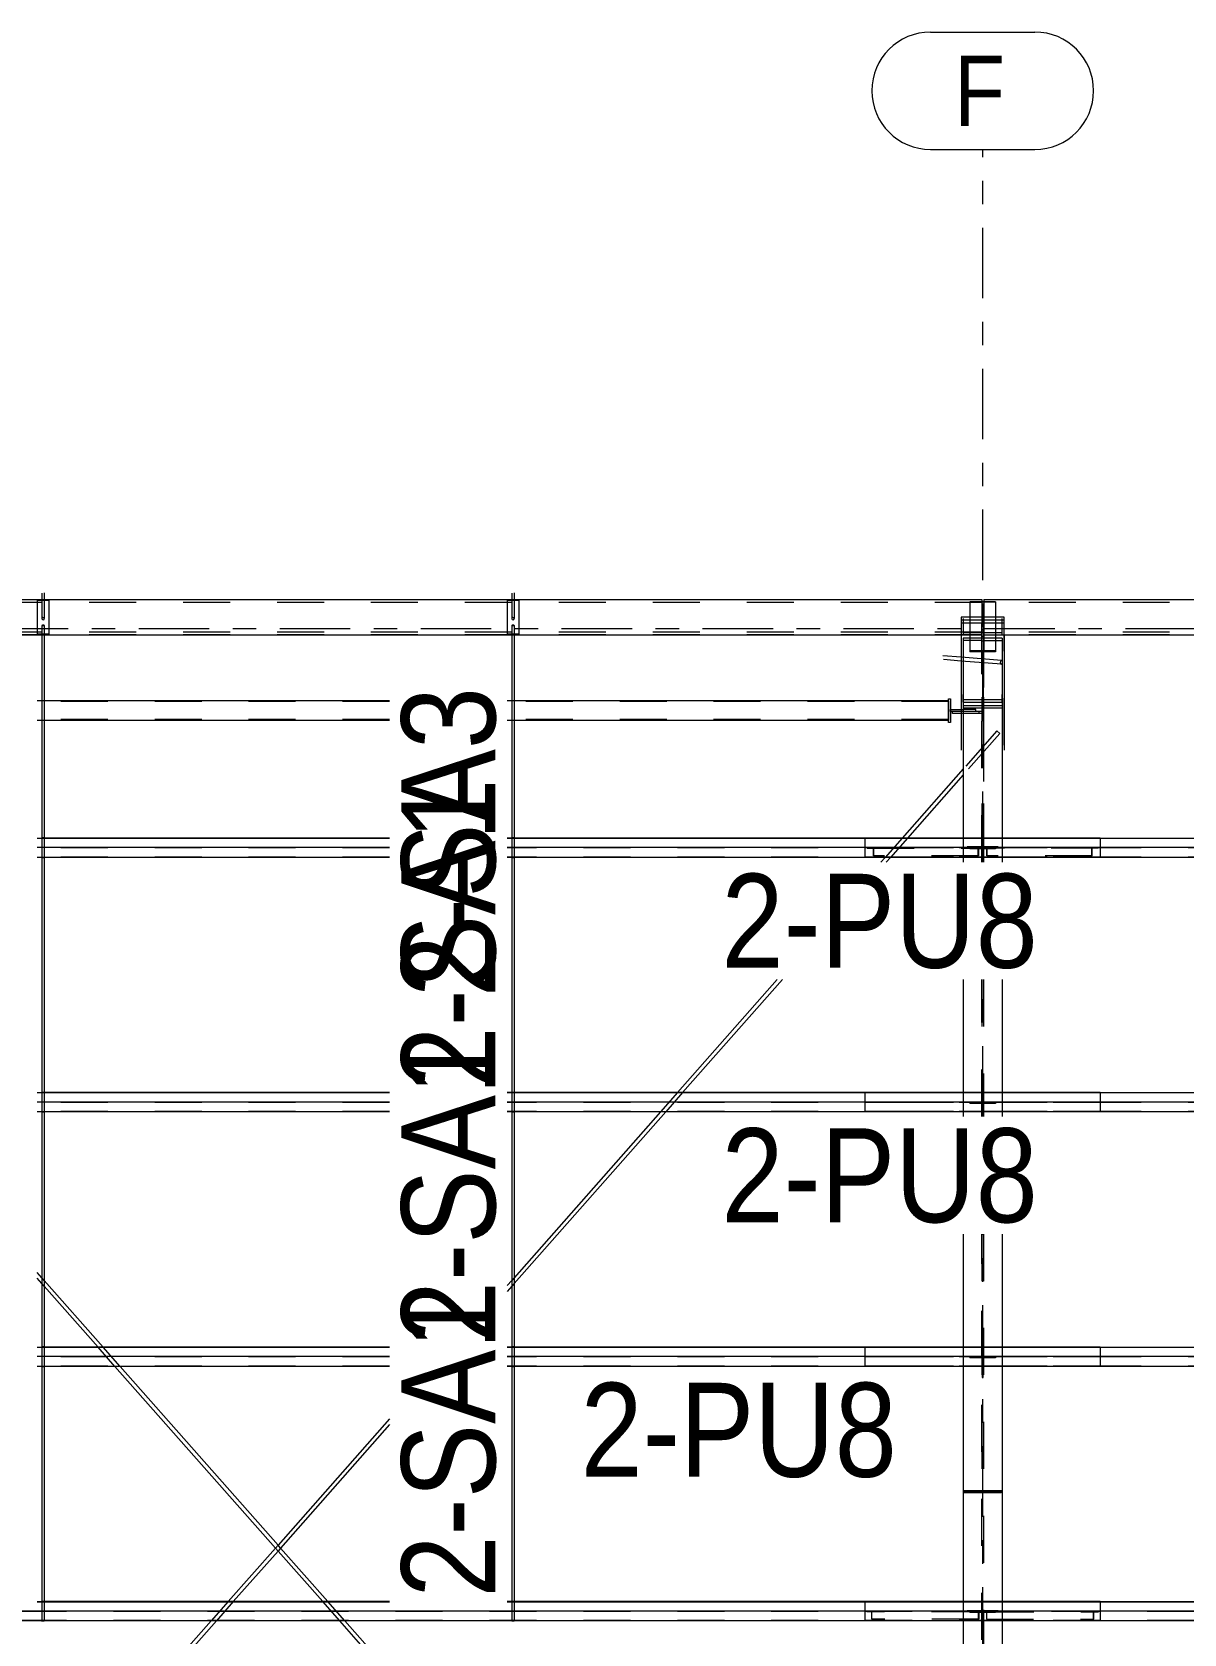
# Model space of a CAD drawing. Header units: millimetres. Extents: x -56 to 1115, y -311 to 509.
# Drawn here: x 757.4 to 806.5, y 49.1 to 117.3 of the extents above; entities that cross this region are included whole.
import ezdxf

# ---------------------------------------------------------------- set-up
doc = ezdxf.new("R2010")
doc.units = ezdxf.units.MM
for name, pattern in [('XKITLINE00', [0]), ('XKITLINE02', [4, 2, -2]), ('XKITLINE03', [6, 3, -1, 1, -1])]:
    doc.linetypes.add(name, pattern=pattern)
for name, color, linetype, lineweight in [('Part', 2, 'Continuous', 0), ('PartMark', 7, 'Continuous', 0), ('S-grid', 1, 'Continuous', 0)]:
    doc.layers.add(name, color=color, linetype=linetype, lineweight=lineweight)
doc.styles.add('ARIAL', font='ARIAL.TTF')

# ---------------------------------------------------------------- blocks, each defined once
blk = doc.blocks.new('*A212')
at = {"layer": 'S-grid', "color": 1, "linetype": 'XKITLINE03', "lineweight": 0}
blk.add_line((755.99, 91.875), (918.95, 91.875), dxfattribs=at)
blk = doc.blocks.new('*A735')
at = {"layer": 'Part', "color": 2, "linetype": 'XKITLINE00', "lineweight": 0}
for p, q in [((792.917, 82.14), (792.917, 82.958)), ((792.917, 82.958), (812.667, 82.958)), ((812.667, 82.943), (792.917, 82.943)), ((812.667, 82.557), (792.917, 82.557)), ((812.667, 82.958), (812.667, 82.958)), ((812.667, 82.943), (812.667, 82.943)), ((812.667, 82.557), (812.667, 82.557)), ((817.667, 82.958), (817.867, 82.958)), ((817.867, 82.943), (817.667, 82.943)), ((832.667, 82.557), (817.667, 82.557)), ((832.667, 82.958), (817.966, 82.958)), ((832.667, 82.943), (817.966, 82.943)), ((832.667, 82.958), (832.667, 82.958)), ((832.667, 82.943), (832.667, 82.943)), ((832.667, 82.557), (832.667, 82.557)), ((837.867, 82.958), (837.667, 82.958)), ((837.867, 82.943), (837.667, 82.943)), ((862.917, 82.557), (837.667, 82.557)), ((862.917, 82.958), (837.966, 82.958)), ((862.917, 82.943), (837.966, 82.943)), ((862.917, 82.958), (862.917, 82.14)), ((812.667, 82.14), (792.917, 82.14)), ((812.667, 82.14), (812.667, 82.14)), ((832.667, 82.14), (817.667, 82.14)), ((832.667, 82.14), (832.667, 82.14)), ((862.917, 82.14), (837.667, 82.14))]:
    blk.add_line(p, q, dxfattribs=at)
at = {"layer": 'Part', "color": 7, "linetype": 'XKITLINE02', "lineweight": 0}
for p, q in [((812.667, 82.542), (792.917, 82.542)), ((812.667, 82.542), (812.667, 82.542)), ((832.667, 82.542), (817.667, 82.542)), ((817.966, 82.958), (817.867, 82.958)), ((817.966, 82.943), (817.867, 82.943)), ((832.667, 82.542), (832.667, 82.542)), ((862.917, 82.542), (837.667, 82.542)), ((837.966, 82.958), (837.867, 82.958)), ((837.966, 82.943), (837.867, 82.943)), ((812.667, 82.155), (792.917, 82.155)), ((812.667, 82.155), (812.667, 82.155)), ((832.667, 82.155), (817.667, 82.155)), ((832.667, 82.155), (832.667, 82.155)), ((862.917, 82.155), (837.667, 82.155))]:
    blk.add_line(p, q, dxfattribs=at)
blk = doc.blocks.new('*A736')
at = {"layer": 'Part', "color": 2, "linetype": 'XKITLINE00', "lineweight": 0}
for p, q in [((792.917, 71.307), (792.917, 72.125)), ((792.917, 72.125), (812.667, 72.125)), ((812.667, 72.11), (792.917, 72.11)), ((812.667, 71.723), (792.917, 71.723)), ((817.667, 72.125), (817.667, 72.125)), ((817.667, 72.125), (817.867, 72.125)), ((817.867, 72.11), (817.667, 72.11)), ((817.667, 72.11), (817.667, 72.11)), ((832.667, 71.723), (817.667, 71.723)), ((832.667, 72.125), (817.966, 72.125)), ((832.667, 72.11), (817.966, 72.11)), ((837.867, 72.125), (837.667, 72.125)), ((837.667, 72.125), (837.667, 72.125)), ((837.867, 72.11), (837.667, 72.11)), ((837.667, 72.11), (837.667, 72.11)), ((862.917, 71.723), (837.667, 71.723)), ((862.917, 72.125), (837.966, 72.125)), ((862.917, 72.11), (837.966, 72.11)), ((862.917, 72.125), (862.917, 71.307)), ((812.667, 71.307), (792.917, 71.307)), ((832.667, 71.307), (817.667, 71.307)), ((862.917, 71.307), (837.667, 71.307))]:
    blk.add_line(p, q, dxfattribs=at)
at = {"layer": 'Part', "color": 7, "linetype": 'XKITLINE02', "lineweight": 0}
for p, q in [((812.667, 71.708), (792.917, 71.708)), ((832.667, 71.708), (817.667, 71.708)), ((817.966, 72.125), (817.867, 72.125)), ((817.966, 72.11), (817.867, 72.11)), ((862.917, 71.708), (837.667, 71.708)), ((837.966, 72.125), (837.867, 72.125)), ((837.966, 72.11), (837.867, 72.11)), ((812.667, 71.322), (792.917, 71.322)), ((832.667, 71.322), (817.667, 71.322)), ((862.917, 71.322), (837.667, 71.322))]:
    blk.add_line(p, q, dxfattribs=at)
blk = doc.blocks.new('*A737')
at = {"layer": 'Part', "color": 2, "linetype": 'XKITLINE00', "lineweight": 0}
for p, q in [((792.917, 49.64), (792.917, 50.458)), ((792.917, 50.458), (812.667, 50.458)), ((812.667, 50.443), (792.917, 50.443)), ((862.917, 50.057), (792.917, 50.057)), ((817.667, 50.458), (817.867, 50.458)), ((817.867, 50.443), (817.667, 50.443)), ((832.667, 50.458), (817.966, 50.458)), ((832.667, 50.443), (817.966, 50.443)), ((837.867, 50.458), (837.667, 50.458)), ((837.867, 50.443), (837.667, 50.443)), ((862.917, 50.458), (837.966, 50.458)), ((862.917, 50.443), (837.966, 50.443)), ((862.917, 50.458), (862.917, 49.64)), ((862.917, 49.64), (792.917, 49.64))]:
    blk.add_line(p, q, dxfattribs=at)
at = {"layer": 'Part', "color": 7, "linetype": 'XKITLINE02', "lineweight": 0}
for p, q in [((862.917, 50.042), (792.917, 50.042)), ((817.966, 50.458), (817.867, 50.458)), ((817.966, 50.443), (817.867, 50.443)), ((837.966, 50.458), (837.867, 50.458)), ((837.966, 50.443), (837.867, 50.443)), ((862.917, 49.655), (792.917, 49.655))]:
    blk.add_line(p, q, dxfattribs=at)
blk = doc.blocks.new('*A738')
at = {"layer": 'Part', "color": 2, "linetype": 'XKITLINE00', "lineweight": 0}
for p, q in [((792.917, 60.473), (792.917, 61.292)), ((792.917, 61.292), (812.667, 61.292)), ((812.667, 61.277), (792.917, 61.277)), ((812.667, 60.89), (792.917, 60.89)), ((812.667, 61.292), (812.667, 61.292)), ((812.667, 61.277), (812.667, 61.277)), ((817.667, 61.292), (817.867, 61.292)), ((817.867, 61.277), (817.667, 61.277)), ((832.667, 60.89), (817.667, 60.89)), ((832.667, 61.292), (817.966, 61.292)), ((832.667, 61.277), (817.966, 61.277)), ((832.667, 61.292), (832.667, 61.292)), ((832.667, 61.277), (832.667, 61.277)), ((837.867, 61.292), (837.667, 61.292)), ((837.867, 61.277), (837.667, 61.277)), ((862.917, 60.89), (837.667, 60.89)), ((862.917, 61.292), (837.966, 61.292)), ((862.917, 61.277), (837.966, 61.277)), ((862.917, 61.292), (862.917, 60.473)), ((812.667, 60.473), (792.917, 60.473)), ((832.667, 60.473), (817.667, 60.473)), ((862.917, 60.473), (837.667, 60.473))]:
    blk.add_line(p, q, dxfattribs=at)
at = {"layer": 'Part', "color": 7, "linetype": 'XKITLINE02', "lineweight": 0}
for p, q in [((812.667, 60.875), (792.917, 60.875)), ((832.667, 60.875), (817.667, 60.875)), ((817.966, 61.292), (817.867, 61.292)), ((817.966, 61.277), (817.867, 61.277)), ((862.917, 60.875), (837.667, 60.875)), ((837.966, 61.292), (837.867, 61.292)), ((837.966, 61.277), (837.867, 61.277)), ((812.667, 60.488), (792.917, 60.488)), ((832.667, 60.488), (817.667, 60.488)), ((862.917, 60.488), (837.667, 60.488))]:
    blk.add_line(p, q, dxfattribs=at)
blk = doc.blocks.new('*A739')
at = {"layer": 'Part', "color": 2, "linetype": 'XKITLINE00', "lineweight": 0}
for p, q in [((797.958, 93.117), (797.958, 93.017)), ((797.958, 93.117), (857.875, 93.117)), ((857.875, 93.117), (857.875, 93.017)), ((857.375, 91.601), (798.458, 91.601))]:
    blk.add_line(p, q, dxfattribs=at)
at = {"layer": 'Part', "color": 7, "linetype": 'XKITLINE02', "lineweight": 0}
for p, q in [((857.875, 93.102), (797.958, 93.102)), ((797.958, 93.017), (797.958, 91.601)), ((857.875, 92.992), (797.958, 92.992)), ((857.875, 93.017), (857.875, 91.601)), ((857.875, 91.726), (797.958, 91.726)), ((857.875, 91.616), (797.958, 91.616)), ((798.458, 91.601), (797.958, 91.601)), ((857.875, 91.601), (857.375, 91.601))]:
    blk.add_line(p, q, dxfattribs=at)
blk = doc.blocks.new('*A740')
at = {"layer": 'Part', "color": 7, "linetype": 'XKITLINE02', "lineweight": 0}
for p, q in [((802.837, 82.542), (798.096, 82.542)), ((798.096, 82.208), (798.096, 82.542)), ((798.11, 82.208), (798.11, 82.525)), ((802.837, 82.525), (798.11, 82.525)), ((802.559, 82.208), (802.559, 82.542)), ((802.573, 82.208), (802.573, 82.525)), ((802.837, 82.542), (802.837, 82.525)), ((802.573, 82.208), (798.096, 82.208))]:
    blk.add_line(p, q, dxfattribs=at)
blk = doc.blocks.new('*A741')
at = {"layer": 'Part', "color": 7, "linetype": 'XKITLINE02', "lineweight": 0}
for p, q in [((797, 92.368), (797, 86.914)), ((798.833, 92.368), (797, 92.368)), ((798.833, 92.237), (797, 92.237)), ((798.833, 86.914), (798.833, 92.368))]:
    blk.add_line(p, q, dxfattribs=at)
blk = doc.blocks.new('*A742')
at = {"layer": 'Part', "color": 7, "linetype": 'XKITLINE02', "lineweight": 0}
for p, q in [((797, 92.237), (797, 91.601)), ((798.833, 92.237), (797, 92.237)), ((798.833, 92.106), (797, 92.106)), ((798.833, 91.601), (798.833, 92.237)), ((797, 88.427), (797, 88.26))]:
    blk.add_line(p, q, dxfattribs=at)
at = {"layer": 'Part', "color": 2, "linetype": 'XKITLINE00', "lineweight": 0}
for p, q in [((797, 91.601), (797, 88.427)), ((798.833, 91.601), (798.833, 86.702)), ((797, 88.26), (797, 86.702))]:
    blk.add_line(p, q, dxfattribs=at)
blk = doc.blocks.new('*A743')
at = {"layer": 'Part', "color": 7, "linetype": 'XKITLINE02', "lineweight": 0}
for p, q in [((797.95, 82.583), (797.95, 82.542)), ((798.575, 82.583), (797.95, 82.583)), ((797.95, 82.542), (798.575, 82.542)), ((798.575, 82.542), (798.575, 82.583))]:
    blk.add_line(p, q, dxfattribs=at)
blk = doc.blocks.new('*A809')
at = {"layer": 'Part', "color": 2, "linetype": 'XKITLINE00', "lineweight": 0}
for p, q in [((797, 90.661), (796.225, 90.722)), ((797, 90.495), (796.248, 90.555))]:
    blk.add_line(p, q, dxfattribs=at)
at = {"layer": 'Part', "color": 7, "linetype": 'XKITLINE02', "lineweight": 0}
for p, q in [((798.714, 90.525), (797, 90.661)), ((798.714, 90.359), (797, 90.495)), ((798.678, 90.495), (798.663, 90.435)), ((798.663, 90.435), (798.678, 90.378)), ((798.714, 90.525), (798.678, 90.495)), ((798.678, 90.378), (798.714, 90.359)), ((798.749, 90.505), (798.714, 90.525)), ((798.714, 90.359), (798.749, 90.388)), ((798.764, 90.449), (798.749, 90.505)), ((798.749, 90.388), (798.764, 90.449))]:
    blk.add_line(p, q, dxfattribs=at)
blk = doc.blocks.new('*A811')
at = {"layer": 'Part', "color": 2, "linetype": 'XKITLINE00', "lineweight": 0}
for p, q in [((757.867, 64.248), (757.667, 64.475)), ((757.867, 63.996), (757.667, 64.223)), ((760.477, 61.292), (757.966, 64.135)), ((760.255, 61.292), (757.966, 63.884)), ((767.806, 52.739), (760.977, 60.473)), ((767.917, 52.865), (761.2, 60.473)), ((769.82, 50.458), (767.917, 52.614)), ((770.042, 50.458), (768.028, 52.739)), ((797.083, 19.578), (770.542, 49.64)), ((797.083, 19.83), (770.764, 49.64))]:
    blk.add_line(p, q, dxfattribs=at)
at = {"layer": 'Part', "color": 7, "linetype": 'XKITLINE02', "lineweight": 0}
for p, q in [((757.966, 64.135), (757.867, 64.248)), ((757.966, 63.884), (757.867, 63.996)), ((760.977, 60.473), (760.255, 61.292)), ((761.2, 60.473), (760.477, 61.292)), ((767.917, 52.614), (767.806, 52.739)), ((768.028, 52.739), (767.917, 52.865)), ((770.542, 49.64), (769.82, 50.458)), ((770.764, 49.64), (770.042, 50.458))]:
    blk.add_line(p, q, dxfattribs=at)
blk = doc.blocks.new('*A812')
at = {"layer": 'Part', "color": 7, "linetype": 'XKITLINE02', "lineweight": 0}
for p, q in [((797.083, 92.314), (797.083, 91.606)), ((797.883, 92.206), (797.883, 88.842)), ((797.95, 88.842), (797.95, 92.206)), ((798.75, 91.606), (798.75, 92.314)), ((798.75, 91.702), (797.083, 91.702)), ((797.083, 91.606), (797.883, 91.606)), ((797.95, 91.606), (798.75, 91.606)), ((797.083, 88.746), (797.083, 89.072)), ((797.883, 88.842), (797.083, 88.842)), ((797.083, 88.746), (798.75, 88.746)), ((798.75, 88.842), (797.95, 88.842)), ((798.75, 88.746), (798.75, 89.072))]:
    blk.add_line(p, q, dxfattribs=at)
blk = doc.blocks.new('*A813')
at = {"layer": 'Part', "color": 2, "linetype": 'XKITLINE00', "lineweight": 0}
for p, q in [((797.083, 91.465), (797.083, 82.958)), ((797.375, 91.465), (797.083, 91.465)), ((798.75, 91.465), (798.458, 91.465)), ((798.75, 91.465), (798.75, 82.958)), ((797.083, 82.14), (797.083, 81.94)), ((798.75, 82.14), (798.75, 81.94)), ((797.083, 76.94), (797.083, 72.125)), ((798.75, 76.94), (798.75, 72.125)), ((797.083, 71.307), (797.083, 71.107)), ((798.75, 71.307), (798.75, 71.107)), ((797.083, 66.107), (797.083, 61.292)), ((798.75, 66.107), (798.75, 61.292)), ((797.083, 60.473), (797.083, 50.458)), ((798.75, 60.473), (798.75, 50.458)), ((797.083, 49.64), (797.083, 16.833)), ((798.75, 49.64), (798.75, 16.833))]:
    blk.add_line(p, q, dxfattribs=at)
at = {"layer": 'Part', "color": 7, "linetype": 'XKITLINE02', "lineweight": 0}
for p, q in [((797.879, 91.373), (797.083, 91.373)), ((798.458, 91.465), (797.375, 91.465)), ((797.879, 81.94), (797.879, 91.373)), ((797.954, 91.373), (797.954, 81.94)), ((797.954, 91.373), (798.75, 91.373)), ((797.083, 88.601), (797.879, 88.601)), ((797.083, 88.509), (798.75, 88.509)), ((797.954, 88.601), (798.75, 88.601)), ((797.083, 82.958), (797.083, 82.14)), ((798.75, 82.958), (798.75, 82.14)), ((797.879, 71.107), (797.879, 76.94)), ((797.954, 76.94), (797.954, 71.107)), ((797.083, 72.125), (797.083, 71.307)), ((798.75, 72.125), (798.75, 71.307)), ((797.879, 16.833), (797.879, 66.107)), ((797.954, 66.107), (797.954, 16.833)), ((797.083, 61.292), (797.083, 60.473)), ((798.75, 61.292), (798.75, 60.473)), ((797.083, 50.458), (797.083, 49.64)), ((798.75, 50.458), (798.75, 49.64))]:
    blk.add_line(p, q, dxfattribs=at)
blk = doc.blocks.new('*A820')
at = {"layer": 'Part', "color": 7, "linetype": 'XKITLINE02', "lineweight": 0}
for p, q in [((797.879, 88.432), (797.954, 88.434)), ((797.879, 88.432), (797.879, 81.94)), ((797.879, 88.386), (797.954, 88.386)), ((797.954, 88.434), (797.954, 81.94)), ((797.083, 76.94), (797.083, 71.107)), ((797.879, 76.94), (797.879, 71.107)), ((797.954, 76.94), (797.954, 71.107)), ((798.75, 76.94), (798.75, 71.107)), ((797.083, 66.107), (797.083, 55.164)), ((797.879, 66.107), (797.879, 55.175)), ((797.954, 66.107), (797.954, 55.175)), ((798.75, 66.107), (798.75, 55.164)), ((798.75, 55.175), (797.083, 55.175)), ((797.083, 55.164), (798.75, 55.164))]:
    blk.add_line(p, q, dxfattribs=at)
blk = doc.blocks.new('*A822')
at = {"layer": 'Part', "color": 7, "linetype": 'XKITLINE02', "lineweight": 0}
for p, q in [((797.95, 50.083), (798.575, 50.083)), ((797.95, 50.042), (797.95, 50.083)), ((798.575, 50.042), (797.95, 50.042)), ((798.075, 50.042), (798.075, 50.083)), ((798.575, 50.083), (798.575, 50.042))]:
    blk.add_line(p, q, dxfattribs=at)
blk = doc.blocks.new('*A823')
at = {"layer": 'Part', "color": 7, "linetype": 'XKITLINE02', "lineweight": 0}
for p, q in [((797.258, 50.042), (797.258, 50.083)), ((797.258, 50.083), (797.883, 50.083)), ((797.883, 50.042), (797.258, 50.042)), ((797.758, 50.042), (797.758, 50.083)), ((797.883, 50.083), (797.883, 50.042))]:
    blk.add_line(p, q, dxfattribs=at)
blk = doc.blocks.new('*A836')
at = {"layer": 'Part', "color": 2, "linetype": 'XKITLINE00', "lineweight": 0}
for p, q in [((757.867, 88.802), (757.667, 88.802)), ((772.667, 88.802), (757.966, 88.802)), ((777.867, 88.802), (777.667, 88.802)), ((796.462, 88.802), (777.966, 88.802)), ((757.867, 87.969), (757.667, 87.969)), ((772.667, 87.969), (757.966, 87.969)), ((777.867, 87.969), (777.667, 87.969)), ((796.462, 87.969), (777.966, 87.969))]:
    blk.add_line(p, q, dxfattribs=at)
at = {"layer": 'Part', "color": 7, "linetype": 'XKITLINE02', "lineweight": 0}
for p, q in [((772.667, 88.769), (757.667, 88.769)), ((757.966, 88.802), (757.867, 88.802)), ((796.462, 88.769), (777.667, 88.769)), ((777.966, 88.802), (777.867, 88.802)), ((796.462, 88.802), (796.462, 87.969)), ((772.667, 88.002), (757.667, 88.002)), ((757.966, 87.969), (757.867, 87.969)), ((796.462, 88.002), (777.667, 88.002)), ((777.966, 87.969), (777.867, 87.969))]:
    blk.add_line(p, q, dxfattribs=at)
blk = doc.blocks.new('*A837')
at = {"layer": 'Part', "color": 2, "linetype": 'XKITLINE00', "lineweight": 0}
for p, q in [((757.867, 93.387), (757.867, 93.117)), ((757.966, 93.398), (757.966, 93.117)), ((757.878, 92.331), (757.877, 92.329)), ((757.911, 92.349), (757.878, 92.331)), ((757.948, 92.339), (757.911, 92.349)), ((757.953, 92.329), (757.948, 92.339))]:
    blk.add_line(p, q, dxfattribs=at)
at = {"layer": 'Part', "color": 7, "linetype": 'XKITLINE02', "lineweight": 0}
for p, q in [((757.867, 93.117), (757.867, 92.295)), ((757.966, 93.117), (757.966, 92.305)), ((757.877, 92.329), (757.867, 92.295)), ((757.867, 92.295), (757.885, 92.261)), ((757.885, 92.261), (757.922, 92.251)), ((757.922, 92.251), (757.956, 92.269)), ((757.966, 92.305), (757.953, 92.329)), ((757.956, 92.269), (757.966, 92.305))]:
    blk.add_line(p, q, dxfattribs=at)
blk = doc.blocks.new('*A838')
at = {"layer": 'Part', "color": 2, "linetype": 'XKITLINE00', "lineweight": 0}
for p, q in [((777.867, 93.387), (777.867, 93.117)), ((777.966, 93.398), (777.966, 93.117)), ((777.878, 92.331), (777.877, 92.329)), ((777.911, 92.349), (777.878, 92.331)), ((777.948, 92.339), (777.911, 92.349)), ((777.953, 92.329), (777.948, 92.339))]:
    blk.add_line(p, q, dxfattribs=at)
at = {"layer": 'Part', "color": 7, "linetype": 'XKITLINE02', "lineweight": 0}
for p, q in [((777.867, 93.117), (777.867, 92.295)), ((777.966, 93.117), (777.966, 92.305)), ((777.877, 92.329), (777.867, 92.295)), ((777.867, 92.295), (777.885, 92.261)), ((777.885, 92.261), (777.922, 92.251)), ((777.922, 92.251), (777.956, 92.269)), ((777.966, 92.305), (777.953, 92.329)), ((777.956, 92.269), (777.966, 92.305))]:
    blk.add_line(p, q, dxfattribs=at)
blk = doc.blocks.new('*A839')
at = {"layer": 'Part', "color": 7, "linetype": 'XKITLINE02', "lineweight": 0}
for p, q in [((797.883, 88.963), (797.883, 87.127)), ((797.95, 88.759), (797.883, 88.759)), ((797.883, 88.67), (797.95, 88.67)), ((797.95, 88.963), (797.95, 87.127))]:
    blk.add_line(p, q, dxfattribs=at)
blk = doc.blocks.new('*A840')
at = {"layer": 'Part', "color": 7, "linetype": 'XKITLINE02', "lineweight": 0}
for p, q in [((792.996, 82.542), (797.737, 82.542)), ((792.996, 82.542), (792.996, 82.525)), ((792.996, 82.525), (797.723, 82.525)), ((793.26, 82.208), (793.26, 82.525)), ((793.274, 82.542), (793.274, 82.208)), ((797.723, 82.208), (797.723, 82.525)), ((797.737, 82.542), (797.737, 82.208)), ((797.737, 82.208), (793.26, 82.208))]:
    blk.add_line(p, q, dxfattribs=at)
blk = doc.blocks.new('*A841')
at = {"layer": 'Part', "color": 7, "linetype": 'XKITLINE02', "lineweight": 0}
for p, q in [((797.883, 82.583), (797.258, 82.583)), ((797.258, 82.542), (797.258, 82.583)), ((797.883, 82.542), (797.258, 82.542)), ((797.883, 82.542), (797.883, 82.583))]:
    blk.add_line(p, q, dxfattribs=at)
blk = doc.blocks.new('*A842')
at = {"layer": 'Part', "color": 2, "linetype": 'XKITLINE00', "lineweight": 0}
for p, q in [((796.462, 87.885), (796.462, 88.885)), ((796.462, 88.885), (796.546, 88.885)), ((796.546, 88.885), (796.546, 87.885)), ((796.546, 87.885), (796.462, 87.885))]:
    blk.add_line(p, q, dxfattribs=at)
blk = doc.blocks.new('*A843')
at = {"layer": 'Part', "color": 2, "linetype": 'XKITLINE00', "lineweight": 0}
for p, q in [((796.546, 88.344), (796.546, 88.427)), ((796.546, 88.427), (797.083, 88.427)), ((796.629, 88.344), (796.546, 88.344))]:
    blk.add_line(p, q, dxfattribs=at)
at = {"layer": 'Part', "color": 7, "linetype": 'XKITLINE02', "lineweight": 0}
for p, q in [((797.629, 88.344), (796.629, 88.344)), ((797.629, 88.427), (797.083, 88.427)), ((797.629, 88.344), (797.629, 88.427))]:
    blk.add_line(p, q, dxfattribs=at)
blk = doc.blocks.new('*A844')
at = {"layer": 'Part', "color": 2, "linetype": 'XKITLINE00', "lineweight": 0}
for p, q in [((797.083, 88.344), (796.629, 88.344)), ((796.629, 88.26), (796.629, 88.344)), ((797.083, 88.26), (796.629, 88.26))]:
    blk.add_line(p, q, dxfattribs=at)
at = {"layer": 'Part', "color": 7, "linetype": 'XKITLINE02', "lineweight": 0}
for p, q in [((797.879, 88.344), (797.083, 88.344)), ((797.879, 88.26), (797.083, 88.26)), ((797.754, 88.344), (797.754, 88.26)), ((797.879, 88.344), (797.879, 88.26))]:
    blk.add_line(p, q, dxfattribs=at)
blk = doc.blocks.new('*A969')
at = {"layer": 'S-grid', "color": 1, "linetype": 'XKITLINE03', "lineweight": 0}
for p, q in [((797.917, 81.94), (797.917, 112.27)), ((797.917, 71.107), (797.917, 76.94)), ((797.917, -5.925), (797.917, 66.107))]:
    blk.add_line(p, q, dxfattribs=at)
at = {"layer": 'S-grid', "color": 3, "style": 'ARIAL', "width": 0.85}
blk.add_text('F', height=3, dxfattribs=at).set_placement((796.695, 113.27))
blk = doc.blocks.new('*A971')
at = {"layer": 'Part', "color": 7, "linetype": 'XKITLINE02', "lineweight": 0}
for p, q in [((798.516, 87.523), (797.083, 85.901)), ((798.641, 87.413), (797.083, 85.649)), ((798.516, 87.523), (798.641, 87.413)), ((794.486, 82.958), (793.763, 82.14)), ((794.708, 82.958), (793.985, 82.14)), ((784.921, 72.125), (784.198, 71.307)), ((785.143, 72.125), (784.421, 71.307)), ((777.966, 64.248), (777.867, 64.135)), ((777.966, 63.996), (777.867, 63.884)), ((767.917, 52.865), (767.806, 52.739)), ((768.028, 52.739), (767.917, 52.614)), ((765.791, 50.458), (765.069, 49.64)), ((766.014, 50.458), (765.291, 49.64))]:
    blk.add_line(p, q, dxfattribs=at)
at = {"layer": 'Part', "color": 2, "linetype": 'XKITLINE00', "lineweight": 0}
for p, q in [((797.083, 85.901), (794.486, 82.958)), ((797.083, 85.649), (794.708, 82.958)), ((793.763, 82.14), (793.586, 81.94)), ((793.985, 82.14), (793.809, 81.94)), ((789.172, 76.94), (784.921, 72.125)), ((789.394, 76.94), (785.143, 72.125)), ((784.198, 71.307), (777.966, 64.248)), ((784.421, 71.307), (777.966, 63.996)), ((777.867, 64.135), (777.667, 63.909)), ((777.867, 63.884), (777.667, 63.657)), ((772.667, 58.246), (767.917, 52.865)), ((772.667, 57.994), (768.028, 52.739)), ((767.806, 52.739), (765.791, 50.458)), ((767.917, 52.614), (766.014, 50.458)), ((765.069, 49.64), (738.75, 19.83)), ((765.291, 49.64), (738.75, 19.578))]:
    blk.add_line(p, q, dxfattribs=at)
blk = doc.blocks.new('*A972')
at = {"layer": 'Part', "color": 2, "linetype": 'XKITLINE00', "lineweight": 0}
for p, q in [((732.917, 82.14), (732.917, 82.958)), ((732.917, 82.958), (752.667, 82.958)), ((752.667, 82.943), (732.917, 82.943)), ((752.667, 82.557), (732.917, 82.557)), ((752.667, 82.958), (752.667, 82.958)), ((752.667, 82.943), (752.667, 82.943)), ((752.667, 82.557), (752.667, 82.557)), ((757.667, 82.958), (757.867, 82.958)), ((757.867, 82.943), (757.667, 82.943)), ((772.667, 82.557), (757.667, 82.557)), ((772.667, 82.958), (757.966, 82.958)), ((772.667, 82.943), (757.966, 82.943)), ((772.667, 82.958), (772.667, 82.958)), ((772.667, 82.943), (772.667, 82.943)), ((772.667, 82.557), (772.667, 82.557)), ((777.867, 82.958), (777.667, 82.958)), ((777.867, 82.943), (777.667, 82.943)), ((802.917, 82.557), (777.667, 82.557)), ((802.917, 82.958), (777.966, 82.958)), ((802.917, 82.943), (777.966, 82.943)), ((802.917, 82.958), (802.917, 82.14)), ((752.667, 82.14), (732.917, 82.14)), ((752.667, 82.14), (752.667, 82.14)), ((772.667, 82.14), (757.667, 82.14)), ((772.667, 82.14), (772.667, 82.14)), ((802.917, 82.14), (777.667, 82.14))]:
    blk.add_line(p, q, dxfattribs=at)
at = {"layer": 'Part', "color": 7, "linetype": 'XKITLINE02', "lineweight": 0}
for p, q in [((752.667, 82.542), (732.917, 82.542)), ((752.667, 82.542), (752.667, 82.542)), ((772.667, 82.542), (757.667, 82.542)), ((757.966, 82.958), (757.867, 82.958)), ((757.966, 82.943), (757.867, 82.943)), ((772.667, 82.542), (772.667, 82.542)), ((802.917, 82.542), (777.667, 82.542)), ((777.966, 82.958), (777.867, 82.958)), ((777.966, 82.943), (777.867, 82.943)), ((752.667, 82.155), (732.917, 82.155)), ((752.667, 82.155), (752.667, 82.155)), ((772.667, 82.155), (757.667, 82.155)), ((772.667, 82.155), (772.667, 82.155)), ((802.917, 82.155), (777.667, 82.155))]:
    blk.add_line(p, q, dxfattribs=at)
blk = doc.blocks.new('*A973')
at = {"layer": 'Part', "color": 2, "linetype": 'XKITLINE00', "lineweight": 0}
for p, q in [((732.917, 71.307), (732.917, 72.125)), ((732.917, 72.125), (752.667, 72.125)), ((752.667, 72.11), (732.917, 72.11)), ((752.667, 71.723), (732.917, 71.723)), ((757.667, 72.125), (757.667, 72.125)), ((757.667, 72.125), (757.867, 72.125)), ((757.867, 72.11), (757.667, 72.11)), ((757.667, 72.11), (757.667, 72.11)), ((772.667, 71.723), (757.667, 71.723)), ((772.667, 72.125), (757.966, 72.125)), ((772.667, 72.11), (757.966, 72.11)), ((777.867, 72.125), (777.667, 72.125)), ((777.667, 72.125), (777.667, 72.125)), ((777.867, 72.11), (777.667, 72.11)), ((777.667, 72.11), (777.667, 72.11)), ((802.917, 71.723), (777.667, 71.723)), ((802.917, 72.125), (777.966, 72.125)), ((802.917, 72.11), (777.966, 72.11)), ((802.917, 72.125), (802.917, 71.307)), ((752.667, 71.307), (732.917, 71.307)), ((772.667, 71.307), (757.667, 71.307)), ((802.917, 71.307), (777.667, 71.307))]:
    blk.add_line(p, q, dxfattribs=at)
at = {"layer": 'Part', "color": 7, "linetype": 'XKITLINE02', "lineweight": 0}
for p, q in [((752.667, 71.708), (732.917, 71.708)), ((772.667, 71.708), (757.667, 71.708)), ((757.966, 72.125), (757.867, 72.125)), ((757.966, 72.11), (757.867, 72.11)), ((802.917, 71.708), (777.667, 71.708)), ((777.966, 72.125), (777.867, 72.125)), ((777.966, 72.11), (777.867, 72.11)), ((752.667, 71.322), (732.917, 71.322)), ((772.667, 71.322), (757.667, 71.322)), ((802.917, 71.322), (777.667, 71.322))]:
    blk.add_line(p, q, dxfattribs=at)
blk = doc.blocks.new('*A974')
at = {"layer": 'Part', "color": 2, "linetype": 'XKITLINE00', "lineweight": 0}
for p, q in [((732.917, 49.64), (732.917, 50.458)), ((732.917, 50.458), (752.667, 50.458)), ((752.667, 50.443), (732.917, 50.443)), ((802.917, 50.057), (732.917, 50.057)), ((757.667, 50.458), (757.867, 50.458)), ((757.867, 50.443), (757.667, 50.443)), ((772.667, 50.458), (757.966, 50.458)), ((772.667, 50.443), (757.966, 50.443)), ((777.867, 50.458), (777.667, 50.458)), ((777.867, 50.443), (777.667, 50.443)), ((802.917, 50.458), (777.966, 50.458)), ((802.917, 50.443), (777.966, 50.443)), ((802.917, 50.458), (802.917, 49.64)), ((802.917, 49.64), (732.917, 49.64))]:
    blk.add_line(p, q, dxfattribs=at)
at = {"layer": 'Part', "color": 7, "linetype": 'XKITLINE02', "lineweight": 0}
for p, q in [((802.917, 50.042), (732.917, 50.042)), ((757.966, 50.458), (757.867, 50.458)), ((757.966, 50.443), (757.867, 50.443)), ((777.966, 50.458), (777.867, 50.458)), ((777.966, 50.443), (777.867, 50.443)), ((802.917, 49.655), (732.917, 49.655))]:
    blk.add_line(p, q, dxfattribs=at)
blk = doc.blocks.new('*A975')
at = {"layer": 'Part', "color": 2, "linetype": 'XKITLINE00', "lineweight": 0}
for p, q in [((732.917, 60.473), (732.917, 61.292)), ((732.917, 61.292), (752.667, 61.292)), ((752.667, 61.277), (732.917, 61.277)), ((752.667, 60.89), (732.917, 60.89)), ((752.667, 61.292), (752.667, 61.292)), ((752.667, 61.277), (752.667, 61.277)), ((757.667, 61.292), (757.867, 61.292)), ((757.867, 61.277), (757.667, 61.277)), ((772.667, 60.89), (757.667, 60.89)), ((772.667, 61.292), (757.966, 61.292)), ((772.667, 61.277), (757.966, 61.277)), ((772.667, 61.292), (772.667, 61.292)), ((772.667, 61.277), (772.667, 61.277)), ((777.867, 61.292), (777.667, 61.292)), ((777.867, 61.277), (777.667, 61.277)), ((802.917, 60.89), (777.667, 60.89)), ((802.917, 61.292), (777.966, 61.292)), ((802.917, 61.277), (777.966, 61.277)), ((802.917, 61.292), (802.917, 60.473)), ((752.667, 60.473), (732.917, 60.473)), ((772.667, 60.473), (757.667, 60.473)), ((802.917, 60.473), (777.667, 60.473))]:
    blk.add_line(p, q, dxfattribs=at)
at = {"layer": 'Part', "color": 7, "linetype": 'XKITLINE02', "lineweight": 0}
for p, q in [((752.667, 60.875), (732.917, 60.875)), ((772.667, 60.875), (757.667, 60.875)), ((757.966, 61.292), (757.867, 61.292)), ((757.966, 61.277), (757.867, 61.277)), ((802.917, 60.875), (777.667, 60.875)), ((777.966, 61.292), (777.867, 61.292)), ((777.966, 61.277), (777.867, 61.277)), ((752.667, 60.488), (732.917, 60.488)), ((772.667, 60.488), (757.667, 60.488)), ((802.917, 60.488), (777.667, 60.488))]:
    blk.add_line(p, q, dxfattribs=at)
blk = doc.blocks.new('*A985')
at = {"layer": 'Part', "color": 7, "linetype": 'XKITLINE02', "lineweight": 0}
for p, q in [((797.129, 55.175), (797.879, 55.175)), ((797.129, 55.092), (797.129, 55.175)), ((797.879, 55.092), (797.129, 55.092)), ((797.754, 55.175), (797.754, 55.092)), ((797.879, 55.175), (797.879, 55.092))]:
    blk.add_line(p, q, dxfattribs=at)
blk = doc.blocks.new('*A986')
at = {"layer": 'Part', "color": 7, "linetype": 'XKITLINE02', "lineweight": 0}
for p, q in [((797.954, 55.175), (798.704, 55.175)), ((797.954, 55.092), (797.954, 55.175)), ((798.704, 55.092), (797.954, 55.092)), ((798.079, 55.175), (798.079, 55.092)), ((798.704, 55.175), (798.704, 55.092))]:
    blk.add_line(p, q, dxfattribs=at)
blk = doc.blocks.new('*A987')
at = {"layer": 'Part', "color": 2, "linetype": 'XKITLINE00', "lineweight": 0}
for p, q in [((777.885, 82.968), (777.867, 82.965)), ((777.867, 82.965), (777.867, 82.557)), ((777.867, 82.965), (777.878, 82.963)), ((777.878, 82.963), (777.911, 82.961)), ((777.922, 82.968), (777.885, 82.968)), ((777.911, 82.961), (777.948, 82.962)), ((777.956, 82.967), (777.922, 82.968)), ((777.948, 82.962), (777.966, 82.964)), ((777.966, 82.964), (777.956, 82.967)), ((777.966, 82.964), (777.966, 82.557)), ((777.867, 82.14), (777.867, 72.132)), ((777.966, 82.14), (777.966, 72.131))]:
    blk.add_line(p, q, dxfattribs=at)
at = {"layer": 'Part', "color": 7, "linetype": 'XKITLINE02', "lineweight": 0}
for p, q in [((777.867, 82.557), (777.867, 82.14)), ((777.966, 82.557), (777.966, 82.14)), ((777.867, 72.132), (777.867, 71.301)), ((777.966, 72.131), (777.966, 71.3)), ((777.867, 71.301), (777.885, 71.303)), ((777.878, 71.298), (777.867, 71.301)), ((777.911, 71.297), (777.878, 71.298)), ((777.885, 71.303), (777.922, 71.304)), ((777.948, 71.297), (777.911, 71.297)), ((777.922, 71.304), (777.956, 71.302)), ((777.966, 71.3), (777.948, 71.297)), ((777.956, 71.302), (777.966, 71.3))]:
    blk.add_line(p, q, dxfattribs=at)
blk = doc.blocks.new('*A988')
at = {"layer": 'Part', "color": 2, "linetype": 'XKITLINE00', "lineweight": 0}
for p, q in [((777.885, 72.134), (777.867, 72.132)), ((777.867, 72.132), (777.867, 71.723)), ((777.867, 72.132), (777.878, 72.129)), ((777.878, 72.129), (777.911, 72.128)), ((777.922, 72.135), (777.885, 72.134)), ((777.911, 72.128), (777.948, 72.129)), ((777.956, 72.134), (777.922, 72.135)), ((777.948, 72.129), (777.966, 72.131)), ((777.966, 72.131), (777.956, 72.134)), ((777.966, 72.131), (777.966, 71.723)), ((777.867, 71.307), (777.867, 61.299)), ((777.966, 71.307), (777.966, 61.298))]:
    blk.add_line(p, q, dxfattribs=at)
at = {"layer": 'Part', "color": 7, "linetype": 'XKITLINE02', "lineweight": 0}
for p, q in [((777.867, 71.723), (777.867, 71.307)), ((777.966, 71.723), (777.966, 71.307)), ((777.867, 61.299), (777.867, 60.467)), ((777.966, 61.298), (777.966, 60.466)), ((777.867, 60.467), (777.885, 60.47)), ((777.878, 60.465), (777.867, 60.467)), ((777.911, 60.463), (777.878, 60.465)), ((777.885, 60.47), (777.922, 60.47)), ((777.948, 60.464), (777.911, 60.463)), ((777.922, 60.47), (777.956, 60.469)), ((777.966, 60.466), (777.948, 60.464)), ((777.956, 60.469), (777.966, 60.466))]:
    blk.add_line(p, q, dxfattribs=at)
blk = doc.blocks.new('*A989')
at = {"layer": 'Part', "color": 2, "linetype": 'XKITLINE00', "lineweight": 0}
for p, q in [((777.885, 61.301), (777.867, 61.299)), ((777.867, 61.299), (777.867, 60.89)), ((777.867, 61.299), (777.878, 61.296)), ((777.878, 61.296), (777.911, 61.295)), ((777.922, 61.302), (777.885, 61.301)), ((777.911, 61.295), (777.948, 61.295)), ((777.956, 61.3), (777.922, 61.302)), ((777.948, 61.295), (777.966, 61.298)), ((777.966, 61.298), (777.956, 61.3)), ((777.966, 61.298), (777.966, 60.89)), ((777.867, 60.473), (777.867, 50.057)), ((777.966, 60.473), (777.966, 50.057)), ((777.867, 49.634), (777.867, 49.64)), ((777.878, 49.631), (777.867, 49.634)), ((777.911, 49.63), (777.878, 49.631)), ((777.948, 49.631), (777.911, 49.63)), ((777.966, 49.633), (777.948, 49.631)), ((777.966, 49.633), (777.966, 49.64))]:
    blk.add_line(p, q, dxfattribs=at)
at = {"layer": 'Part', "color": 7, "linetype": 'XKITLINE02', "lineweight": 0}
for p, q in [((777.867, 60.89), (777.867, 60.473)), ((777.966, 60.89), (777.966, 60.473)), ((777.867, 50.057), (777.867, 49.64)), ((777.966, 50.057), (777.966, 49.64)), ((777.867, 49.634), (777.885, 49.636)), ((777.885, 49.636), (777.922, 49.637)), ((777.922, 49.637), (777.956, 49.636)), ((777.956, 49.636), (777.966, 49.633))]:
    blk.add_line(p, q, dxfattribs=at)
blk = doc.blocks.new('*A990')
at = {"layer": 'Part', "color": 2, "linetype": 'XKITLINE00', "lineweight": 0}
for p, q in [((757.885, 82.968), (757.867, 82.965)), ((757.867, 82.965), (757.867, 82.557)), ((757.867, 82.965), (757.878, 82.963)), ((757.878, 82.963), (757.911, 82.961)), ((757.922, 82.968), (757.885, 82.968)), ((757.911, 82.961), (757.948, 82.962)), ((757.956, 82.967), (757.922, 82.968)), ((757.948, 82.962), (757.966, 82.964)), ((757.966, 82.964), (757.956, 82.967)), ((757.966, 82.964), (757.966, 82.557)), ((757.867, 82.14), (757.867, 72.132)), ((757.966, 82.14), (757.966, 72.131))]:
    blk.add_line(p, q, dxfattribs=at)
at = {"layer": 'Part', "color": 7, "linetype": 'XKITLINE02', "lineweight": 0}
for p, q in [((757.867, 82.557), (757.867, 82.14)), ((757.966, 82.557), (757.966, 82.14)), ((757.867, 72.132), (757.867, 71.301)), ((757.966, 72.131), (757.966, 71.3)), ((757.867, 71.301), (757.885, 71.303)), ((757.878, 71.298), (757.867, 71.301)), ((757.911, 71.297), (757.878, 71.298)), ((757.885, 71.303), (757.922, 71.304)), ((757.948, 71.297), (757.911, 71.297)), ((757.922, 71.304), (757.956, 71.302)), ((757.966, 71.3), (757.948, 71.297)), ((757.956, 71.302), (757.966, 71.3))]:
    blk.add_line(p, q, dxfattribs=at)
blk = doc.blocks.new('*A991')
at = {"layer": 'Part', "color": 2, "linetype": 'XKITLINE00', "lineweight": 0}
for p, q in [((757.885, 72.134), (757.867, 72.132)), ((757.867, 72.132), (757.867, 71.723)), ((757.867, 72.132), (757.878, 72.129)), ((757.878, 72.129), (757.911, 72.128)), ((757.922, 72.135), (757.885, 72.134)), ((757.911, 72.128), (757.948, 72.129)), ((757.956, 72.134), (757.922, 72.135)), ((757.948, 72.129), (757.966, 72.131)), ((757.966, 72.131), (757.956, 72.134)), ((757.966, 72.131), (757.966, 71.723)), ((757.867, 71.307), (757.867, 61.299)), ((757.966, 71.307), (757.966, 61.298))]:
    blk.add_line(p, q, dxfattribs=at)
at = {"layer": 'Part', "color": 7, "linetype": 'XKITLINE02', "lineweight": 0}
for p, q in [((757.867, 71.723), (757.867, 71.307)), ((757.966, 71.723), (757.966, 71.307)), ((757.867, 61.299), (757.867, 60.467)), ((757.966, 61.298), (757.966, 60.466)), ((757.867, 60.467), (757.885, 60.47)), ((757.878, 60.465), (757.867, 60.467)), ((757.911, 60.463), (757.878, 60.465)), ((757.885, 60.47), (757.922, 60.47)), ((757.948, 60.464), (757.911, 60.463)), ((757.922, 60.47), (757.956, 60.469)), ((757.966, 60.466), (757.948, 60.464)), ((757.956, 60.469), (757.966, 60.466))]:
    blk.add_line(p, q, dxfattribs=at)
blk = doc.blocks.new('*A992')
at = {"layer": 'Part', "color": 2, "linetype": 'XKITLINE00', "lineweight": 0}
for p, q in [((757.885, 61.301), (757.867, 61.299)), ((757.867, 61.299), (757.867, 60.89)), ((757.867, 61.299), (757.878, 61.296)), ((757.878, 61.296), (757.911, 61.295)), ((757.922, 61.302), (757.885, 61.301)), ((757.911, 61.295), (757.948, 61.295)), ((757.956, 61.3), (757.922, 61.302)), ((757.948, 61.295), (757.966, 61.298)), ((757.966, 61.298), (757.956, 61.3)), ((757.966, 61.298), (757.966, 60.89)), ((757.867, 60.473), (757.867, 50.057)), ((757.966, 60.473), (757.966, 50.057)), ((757.867, 49.634), (757.867, 49.64)), ((757.878, 49.631), (757.867, 49.634)), ((757.911, 49.63), (757.878, 49.631)), ((757.948, 49.631), (757.911, 49.63)), ((757.966, 49.633), (757.948, 49.631)), ((757.966, 49.633), (757.966, 49.64))]:
    blk.add_line(p, q, dxfattribs=at)
at = {"layer": 'Part', "color": 7, "linetype": 'XKITLINE02', "lineweight": 0}
for p, q in [((757.867, 60.89), (757.867, 60.473)), ((757.966, 60.89), (757.966, 60.473)), ((757.867, 50.057), (757.867, 49.64)), ((757.966, 50.057), (757.966, 49.64)), ((757.867, 49.634), (757.885, 49.636)), ((757.885, 49.636), (757.922, 49.637)), ((757.922, 49.637), (757.956, 49.636)), ((757.956, 49.636), (757.966, 49.633))]:
    blk.add_line(p, q, dxfattribs=at)
blk = doc.blocks.new('*A993')
at = {"layer": 'Part', "color": 7, "linetype": 'XKITLINE02', "lineweight": 0}
for p, q in [((798.458, 60.875), (797.375, 60.875)), ((797.375, 60.875), (797.375, 60.833)), ((798.458, 60.833), (797.375, 60.833)), ((798.458, 60.875), (798.458, 60.833))]:
    blk.add_line(p, q, dxfattribs=at)
blk = doc.blocks.new('*A994')
at = {"layer": 'Part', "color": 7, "linetype": 'XKITLINE02', "lineweight": 0}
for p, q in [((797.896, 60.833), (797.896, 60.473)), ((797.896, 60.833), (797.937, 60.833)), ((797.937, 60.833), (797.896, 60.833)), ((797.938, 60.473), (797.937, 60.833))]:
    blk.add_line(p, q, dxfattribs=at)
at = {"layer": 'Part', "color": 2, "linetype": 'XKITLINE00', "lineweight": 0}
for p, q in [((797.896, 60.473), (797.896, 60)), ((797.938, 60), (797.938, 60.473)), ((797.896, 60), (797.938, 60))]:
    blk.add_line(p, q, dxfattribs=at)
blk = doc.blocks.new('*A995')
at = {"layer": 'Part', "color": 7, "linetype": 'XKITLINE02', "lineweight": 0}
for p, q in [((802.85, 50.042), (798.083, 50.042)), ((798.083, 50.042), (798.083, 49.708)), ((798.094, 50.025), (802.85, 50.025)), ((798.094, 49.708), (798.094, 50.025)), ((798.303, 50.042), (798.303, 50.025)), ((802.631, 49.708), (802.631, 50.042)), ((802.641, 49.708), (802.641, 50.025)), ((802.85, 50.025), (802.85, 50.042)), ((798.083, 49.708), (802.641, 49.708))]:
    blk.add_line(p, q, dxfattribs=at)
blk = doc.blocks.new('*A996')
at = {"layer": 'Part', "color": 7, "linetype": 'XKITLINE02', "lineweight": 0}
for p, q in [((798.458, 50.042), (797.375, 50.042)), ((797.375, 50.042), (797.375, 50)), ((798.458, 50), (797.375, 50)), ((798.458, 50.042), (798.458, 50))]:
    blk.add_line(p, q, dxfattribs=at)
blk = doc.blocks.new('*A997')
at = {"layer": 'Part', "color": 7, "linetype": 'XKITLINE02', "lineweight": 0}
for p, q in [((797.896, 50), (797.896, 49.64)), ((797.896, 50), (797.937, 50)), ((797.937, 50), (797.896, 50)), ((797.938, 49.64), (797.937, 50))]:
    blk.add_line(p, q, dxfattribs=at)
at = {"layer": 'Part', "color": 2, "linetype": 'XKITLINE00', "lineweight": 0}
for p, q in [((797.896, 49.64), (797.896, 49.167)), ((797.896, 49.167), (797.938, 49.167)), ((797.938, 49.167), (797.938, 49.64))]:
    blk.add_line(p, q, dxfattribs=at)
blk = doc.blocks.new('*A998')
at = {"layer": 'Part', "color": 7, "linetype": 'XKITLINE02', "lineweight": 0}
for p, q in [((797.75, 50.042), (792.983, 50.042)), ((792.983, 50.042), (792.983, 50.025)), ((797.739, 50.025), (792.983, 50.025)), ((793.192, 49.708), (793.192, 50.025)), ((793.203, 49.708), (793.203, 50.042)), ((797.531, 50.025), (797.531, 50.042)), ((797.739, 49.708), (797.739, 50.025)), ((797.75, 50.042), (797.75, 49.708)), ((797.75, 49.708), (793.192, 49.708))]:
    blk.add_line(p, q, dxfattribs=at)
blk = doc.blocks.new('*A999')
at = {"layer": 'Part', "color": 7, "linetype": 'XKITLINE02', "lineweight": 0}
for p, q in [((798.458, 71.708), (797.375, 71.708)), ((797.375, 71.708), (797.375, 71.667)), ((798.458, 71.667), (797.375, 71.667)), ((798.458, 71.708), (798.458, 71.667))]:
    blk.add_line(p, q, dxfattribs=at)
blk = doc.blocks.new('*A1000')
at = {"layer": 'Part', "color": 7, "linetype": 'XKITLINE02', "lineweight": 0}
for p, q in [((797.896, 71.667), (797.896, 71.307)), ((797.896, 71.667), (797.937, 71.667)), ((797.937, 71.667), (797.896, 71.667)), ((797.938, 71.307), (797.937, 71.667))]:
    blk.add_line(p, q, dxfattribs=at)
at = {"layer": 'Part', "color": 2, "linetype": 'XKITLINE00', "lineweight": 0}
for p, q in [((797.896, 71.307), (797.896, 71.107)), ((797.938, 71.107), (797.938, 71.307))]:
    blk.add_line(p, q, dxfattribs=at)
blk = doc.blocks.new('*A1011')
at = {"layer": 'Part', "color": 2, "linetype": 'XKITLINE00', "lineweight": 0}
for p, q in [((737.958, 93.117), (737.958, 93.017)), ((737.958, 93.117), (738.95, 93.117)), ((755.99, 93.117), (797.875, 93.117)), ((797.875, 93.117), (797.875, 93.017)), ((738.95, 91.601), (738.458, 91.601)), ((797.375, 91.601), (755.99, 91.601))]:
    blk.add_line(p, q, dxfattribs=at)
at = {"layer": 'Part', "color": 7, "linetype": 'XKITLINE02', "lineweight": 0}
for p, q in [((738.95, 93.102), (737.958, 93.102)), ((737.958, 93.017), (737.958, 91.601)), ((738.95, 92.992), (737.958, 92.992)), ((797.875, 93.102), (755.99, 93.102)), ((797.875, 92.992), (755.99, 92.992)), ((797.875, 93.017), (797.875, 91.601)), ((738.95, 91.726), (737.958, 91.726)), ((738.95, 91.616), (737.958, 91.616)), ((738.458, 91.601), (737.958, 91.601)), ((797.875, 91.726), (755.99, 91.726)), ((797.875, 91.616), (755.99, 91.616)), ((797.875, 91.601), (797.375, 91.601))]:
    blk.add_line(p, q, dxfattribs=at)
blk = doc.blocks.new('*A1012')
at = {"layer": 'Part', "color": 7, "linetype": 'XKITLINE02', "lineweight": 0}
for p, q in [((757.885, 92.019), (757.867, 92.016)), ((757.867, 92.016), (757.867, 91.601)), ((757.867, 92.016), (757.878, 92.012)), ((757.878, 92.012), (757.911, 92.01)), ((757.922, 92.02), (757.885, 92.019)), ((757.911, 92.01), (757.948, 92.011)), ((757.956, 92.018), (757.922, 92.02)), ((757.948, 92.011), (757.966, 92.015)), ((757.966, 92.015), (757.956, 92.018)), ((757.966, 92.015), (757.966, 91.601)), ((757.867, 82.965), (757.867, 82.135)), ((757.966, 82.964), (757.966, 82.134)), ((757.867, 82.135), (757.885, 82.139)), ((757.878, 82.131), (757.867, 82.135)), ((757.911, 82.13), (757.878, 82.131)), ((757.885, 82.139), (757.922, 82.14)), ((757.948, 82.131), (757.911, 82.13)), ((757.922, 82.14), (757.956, 82.138)), ((757.966, 82.134), (757.948, 82.131)), ((757.956, 82.138), (757.966, 82.134))]:
    blk.add_line(p, q, dxfattribs=at)
at = {"layer": 'Part', "color": 2, "linetype": 'XKITLINE00', "lineweight": 0}
for p, q in [((757.867, 91.601), (757.867, 82.965)), ((757.966, 91.601), (757.966, 82.964))]:
    blk.add_line(p, q, dxfattribs=at)
blk = doc.blocks.new('*A1013')
at = {"layer": 'Part', "color": 7, "linetype": 'XKITLINE02', "lineweight": 0}
for p, q in [((758.167, 93.076), (757.667, 93.076)), ((757.667, 93.076), (757.667, 91.642)), ((758.167, 93.076), (758.167, 91.642)), ((758.167, 91.642), (757.667, 91.642))]:
    blk.add_line(p, q, dxfattribs=at)
blk = doc.blocks.new('*A1014')
at = {"layer": 'Part', "color": 7, "linetype": 'XKITLINE02', "lineweight": 0}
for p, q in [((777.885, 92.019), (777.867, 92.016)), ((777.867, 92.016), (777.867, 91.601)), ((777.867, 92.016), (777.878, 92.012)), ((777.878, 92.012), (777.911, 92.01)), ((777.922, 92.02), (777.885, 92.019)), ((777.911, 92.01), (777.948, 92.011)), ((777.956, 92.018), (777.922, 92.02)), ((777.948, 92.011), (777.966, 92.015)), ((777.966, 92.015), (777.956, 92.018)), ((777.966, 92.015), (777.966, 91.601)), ((777.867, 82.965), (777.867, 82.135)), ((777.966, 82.964), (777.966, 82.134)), ((777.867, 82.135), (777.885, 82.139)), ((777.878, 82.131), (777.867, 82.135)), ((777.911, 82.13), (777.878, 82.131)), ((777.885, 82.139), (777.922, 82.14)), ((777.948, 82.131), (777.911, 82.13)), ((777.922, 82.14), (777.956, 82.138)), ((777.966, 82.134), (777.948, 82.131)), ((777.956, 82.138), (777.966, 82.134))]:
    blk.add_line(p, q, dxfattribs=at)
at = {"layer": 'Part', "color": 2, "linetype": 'XKITLINE00', "lineweight": 0}
for p, q in [((777.867, 91.601), (777.867, 82.965)), ((777.966, 91.601), (777.966, 82.964))]:
    blk.add_line(p, q, dxfattribs=at)
blk = doc.blocks.new('*A1015')
at = {"layer": 'Part', "color": 7, "linetype": 'XKITLINE02', "lineweight": 0}
for p, q in [((778.167, 93.076), (777.667, 93.076)), ((777.667, 93.076), (777.667, 91.642)), ((778.167, 93.076), (778.167, 91.642)), ((778.167, 91.642), (777.667, 91.642))]:
    blk.add_line(p, q, dxfattribs=at)
blk = doc.blocks.new('*A1016')
at = {"layer": 'Part', "color": 2, "linetype": 'XKITLINE00', "lineweight": 0}
for p, q in [((798.458, 90.934), (797.375, 90.934)), ((797.375, 90.934), (797.375, 90.892)), ((798.458, 90.892), (797.375, 90.892)), ((798.458, 90.934), (798.458, 90.892))]:
    blk.add_line(p, q, dxfattribs=at)
blk = doc.blocks.new('*A1017')
at = {"layer": 'Part', "color": 2, "linetype": 'XKITLINE00', "lineweight": 0}
for p, q in [((797.375, 93.017), (798.458, 93.017)), ((797.375, 93.017), (797.375, 90.934)), ((798.458, 93.017), (798.458, 90.934)), ((798.458, 90.934), (797.375, 90.934))]:
    blk.add_line(p, q, dxfattribs=at)
at = {"layer": 'Part', "color": 7, "linetype": 'XKITLINE02', "lineweight": 0}
for p, q in [((798.458, 93.017), (797.375, 93.017)), ((797.375, 90.934), (798.458, 90.934))]:
    blk.add_line(p, q, dxfattribs=at)
blk = doc.blocks.new('*A1018')
at = {"layer": 'Part', "color": 7, "linetype": 'XKITLINE02', "lineweight": 0}
for p, q in [((797.958, 92.106), (797.875, 92.106)), ((797.875, 92.106), (797.875, 91.542)), ((797.875, 90.934), (797.875, 92.106)), ((797.958, 91.542), (797.958, 92.106)), ((797.958, 92.106), (797.958, 90.934)), ((797.958, 91.542), (797.875, 91.542)), ((797.875, 91.542), (797.875, 91.34)), ((797.958, 91.34), (797.958, 91.542)), ((797.958, 91.34), (797.875, 91.34)), ((797.875, 90.934), (797.875, 91.34)), ((797.958, 90.934), (797.875, 90.934)), ((797.958, 90.934), (797.875, 90.934)), ((797.875, 90.934), (797.875, 90.934)), ((797.958, 90.934), (797.958, 91.34)), ((797.958, 90.934), (797.958, 90.934))]:
    blk.add_line(p, q, dxfattribs=at)
blk = doc.blocks.new('*A1019')
at = {"layer": 'Part', "color": 7, "linetype": 'XKITLINE02', "lineweight": 0}
for p, q in [((797.896, 82.5), (797.896, 82.14)), ((797.896, 82.5), (797.937, 82.5)), ((797.937, 82.5), (797.896, 82.5)), ((797.938, 82.14), (797.937, 82.5))]:
    blk.add_line(p, q, dxfattribs=at)
at = {"layer": 'Part', "color": 2, "linetype": 'XKITLINE00', "lineweight": 0}
for p, q in [((797.896, 82.14), (797.896, 81.94)), ((797.938, 81.94), (797.938, 82.14))]:
    blk.add_line(p, q, dxfattribs=at)
blk = doc.blocks.new('*A1020')
at = {"layer": 'Part', "color": 7, "linetype": 'XKITLINE02', "lineweight": 0}
for p, q in [((798.458, 82.542), (797.375, 82.542)), ((797.375, 82.542), (797.375, 82.5)), ((798.458, 82.542), (798.458, 82.5)), ((798.458, 82.5), (797.375, 82.5))]:
    blk.add_line(p, q, dxfattribs=at)
blk = doc.blocks.new('*A1021')
at = {"layer": 'Part', "color": 7, "linetype": 'XKITLINE02', "lineweight": 0}
for p, q in [((797.875, 92.368), (797.875, 91.715)), ((797.958, 92.368), (797.875, 92.368)), ((797.958, 91.715), (797.958, 92.368)), ((797.958, 91.833), (797.875, 91.833)), ((797.875, 91.78), (797.958, 91.78)), ((797.875, 91.715), (797.958, 91.715))]:
    blk.add_line(p, q, dxfattribs=at)
blk = doc.blocks.new('*A1035')
at = {"layer": 'S-grid', "color": 1, "linetype": 'XKITLINE00', "lineweight": 0}
for p, q in [((795.695, 117.27), (800.138, 117.27)), ((795.695, 112.27), (800.138, 112.27))]:
    blk.add_line(p, q, dxfattribs=at)
for centre, start, end in [((795.695, 114.77), 90, 270), ((800.138, 114.77), 270, 90)]:
    blk.add_arc(centre, 2.5, start, end, dxfattribs=at)
blk = doc.blocks.new('*A2276')
at = {"layer": 'PartMark', "color": 3, "style": 'ARIAL', "width": 0.85}
blk.add_text('2-SA1', height=4, rotation=90.00021, dxfattribs=at).set_placement((777.167, 50.634))
blk = doc.blocks.new('*A2299')
at = {"layer": 'PartMark', "color": 3, "style": 'ARIAL', "width": 0.85}
blk.add_text('2-PU8', height=4, dxfattribs=at).set_placement((786.798, 77.44))
blk = doc.blocks.new('*A2300')
at = {"layer": 'PartMark', "color": 3, "style": 'ARIAL', "width": 0.85}
blk.add_text('2-PU8', height=4, dxfattribs=at).set_placement((786.798, 66.607))
blk = doc.blocks.new('*A2301')
at = {"layer": 'PartMark', "color": 3, "style": 'ARIAL', "width": 0.85}
blk.add_text('2-PU8', height=4, dxfattribs=at).set_placement((780.798, 55.773))
blk = doc.blocks.new('*A2302')
at = {"layer": 'PartMark', "color": 3, "style": 'ARIAL', "width": 0.85}
blk.add_text('2-SA1', height=4, rotation=90.00021, dxfattribs=at).set_placement((777.167, 72.301))
blk = doc.blocks.new('*A2303')
at = {"layer": 'PartMark', "color": 3, "style": 'ARIAL', "width": 0.85}
blk.add_text('2-SA1', height=4, rotation=90.00021, dxfattribs=at).set_placement((777.167, 61.467))
blk = doc.blocks.new('*A2304')
at = {"layer": 'PartMark', "color": 3, "style": 'ARIAL', "width": 0.85}
blk.add_text('2-SA3', height=4, rotation=90.00021, dxfattribs=at).set_placement((777.167, 76.19))

msp = doc.modelspace()

# ---------------------------------------------------------------- block references
at = {"lineweight": 0}
for name in ['*A1035', '*A969', '*A212', '*A1011', '*A1013', '*A837', '*A1015', '*A838', '*A1017', '*A739', '*A741', '*A742', '*A812', '*A1021', '*A1018', '*A1012', '*A1014', '*A813', '*A809', '*A1016', '*A836', '*A2304', '*A842', '*A839', '*A843', '*A844', '*A820', '*A811', '*A971', '*A2302', '*A972', '*A990', '*A987', '*A735', '*A840', '*A841', '*A1020', '*A743', '*A740', '*A1019', '*A2299', '*A2303', '*A973', '*A991', '*A988', '*A736', '*A999', '*A1000', '*A2300', '*A2276', '*A975', '*A992', '*A989', '*A738', '*A993', '*A994', '*A2301', '*A985', '*A986', '*A974', '*A737', '*A998', '*A823', '*A996', '*A997', '*A822', '*A995']:
    msp.add_blockref(name, (0, 0), dxfattribs=at)

doc.saveas('drawing.dxf')
